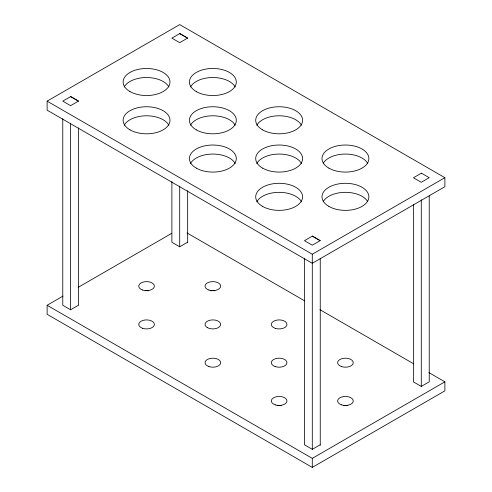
<?xml version="1.0" encoding="UTF-8"?>
<svg xmlns="http://www.w3.org/2000/svg" width="492" height="492" viewBox="0 0 492 492"><rect width="100%" height="100%" fill="white"/><g stroke="black" fill="none" stroke-linecap="round" stroke-linejoin="round"><path stroke-width="0.74" d="M47.121 101.149L179.709 24.6L444.879 177.692L444.879 186.726L312.291 263.275L47.121 110.177L47.121 101.149L312.291 254.241L444.879 177.692M428.926 372.61L444.879 381.823L444.879 390.851L312.291 467.4L47.121 314.308L47.121 305.274L63.031 296.086M78.283 287.285L171.751 233.319M62.767 118.627L62.767 305.274L70.59 309.788L78.412 305.274M171.886 181.597L171.886 242.273L179.709 246.793L187.532 242.273M304.468 258.171L304.468 444.817L312.291 449.337L320.114 444.817M413.452 204.469L413.452 381.897L421.275 386.411L429.233 381.823L429.233 195.945M47.121 305.274L312.291 458.366L444.879 381.823M179.709 33.634L187.532 38.148M70.59 96.629L78.412 101.149M312.291 236.172L320.114 240.693M187.015 232.95L304.646 300.864M319.935 309.689L413.643 363.785M421.275 199.77L421.275 386.411M320.249 258.251L320.249 445.34M312.291 254.241L312.291 449.337M312.291 458.366L312.291 467.4M187.661 190.656L187.661 242.796M179.709 186.111L179.709 246.793M78.548 127.908L78.548 305.028M70.59 123.148L70.59 309.788M256.793 125.251A23.438 13.53 0 0 1 279.148 115.786A23.438 13.53 0 0 1 301.504 125.251M323.41 162.963A23.438 13.53 0 0 1 345.95 154.064A23.438 13.53 0 0 1 367.795 163.522M256.793 163.522A23.438 13.53 0 0 1 279.148 154.058A23.438 13.53 0 0 1 301.504 163.522M124.205 86.979A23.438 13.53 0 0 1 146.561 77.508A23.438 13.53 0 0 1 168.916 86.979M256.793 201.8A23.438 13.53 0 0 1 279.148 192.329A23.438 13.53 0 0 1 301.504 201.8M124.205 125.251A23.438 13.53 0 0 1 146.561 115.786A23.438 13.53 0 0 1 168.916 125.251M190.496 125.251A23.438 13.53 0 0 1 212.852 115.786A23.438 13.53 0 0 1 235.207 125.251M323.41 201.24A23.438 13.53 0 0 1 345.439 192.329A23.438 13.53 0 0 1 367.462 201.24M190.496 86.979A23.438 13.53 0 0 1 212.852 77.508A23.438 13.53 0 0 1 235.207 86.979M190.496 163.522A23.438 13.53 0 0 1 212.852 154.058A23.438 13.53 0 0 1 235.207 163.522M210.834 290.815A7.81 4.508 0 0 1 214.875 290.815M145.201 290.729A7.81 4.508 0 0 1 148.584 290.815M343.416 405.636A7.81 4.508 0 0 1 347.463 405.636M277.125 405.636A7.81 4.508 0 0 1 281.166 405.636M70.725 96.555L62.767 101.149L70.59 105.663L78.548 101.069L70.725 96.555M179.838 33.554L171.886 38.148L179.709 42.663L187.661 38.075L179.838 33.554M312.426 236.098L304.468 240.693L312.291 245.207L320.249 240.613L312.426 236.098M421.41 173.178L413.452 177.772L421.275 182.286L429.233 177.692L421.41 173.178M196.283 129.851A23.438 13.53 0 0 0 235.496 123.787A23.438 13.53 0 0 0 206.788 107.213A23.438 13.53 0 0 0 196.283 129.851M328.865 206.4A23.438 13.53 0 0 0 368.077 200.33A23.438 13.53 0 0 0 339.369 183.762A23.438 13.53 0 0 0 328.865 206.4M262.574 206.4A23.438 13.53 0 0 0 301.787 200.33A23.438 13.53 0 0 0 273.078 183.762A23.438 13.53 0 0 0 262.574 206.4M262.574 129.851A23.438 13.53 0 0 0 301.787 123.787A23.438 13.53 0 0 0 273.078 107.213A23.438 13.53 0 0 0 262.574 129.851M328.865 168.123A23.438 13.53 0 0 0 368.077 162.059A23.438 13.53 0 0 0 339.369 145.484A23.438 13.53 0 0 0 328.865 168.123M262.574 168.123A23.438 13.53 0 0 0 301.787 162.059A23.438 13.53 0 0 0 273.078 145.484A23.438 13.53 0 0 0 262.574 168.123M129.986 129.851A23.438 13.53 0 0 0 169.199 123.787A23.438 13.53 0 0 0 140.497 107.213A23.438 13.53 0 0 0 129.986 129.851M129.986 91.58A23.438 13.53 0 0 0 169.199 85.51A23.438 13.53 0 0 0 140.497 68.941A23.438 13.53 0 0 0 129.986 91.58M196.283 168.123A23.438 13.53 0 0 0 235.496 162.059A23.438 13.53 0 0 0 206.788 145.484A23.438 13.53 0 0 0 196.283 168.123M196.283 91.58A23.438 13.53 0 0 0 235.496 85.51A23.438 13.53 0 0 0 206.788 68.941A23.438 13.53 0 0 0 196.283 91.58M275.237 404.861A7.81 4.508 0 0 0 286.959 400.955A7.81 4.508 0 0 0 275.237 397.05A7.81 4.508 0 0 0 275.237 404.861M275.237 328.318A7.81 4.508 0 0 0 286.959 324.413A7.81 4.508 0 0 0 275.237 320.507A7.81 4.508 0 0 0 275.237 328.318M208.946 290.046A7.81 4.508 0 0 0 220.668 286.135A7.81 4.508 0 0 0 208.946 282.23A7.81 4.508 0 0 0 208.946 290.046M275.237 366.589A7.81 4.508 0 0 0 286.959 362.684A7.81 4.508 0 0 0 275.237 358.779A7.81 4.508 0 0 0 275.237 366.589M208.946 366.589A7.81 4.508 0 0 0 220.668 362.684A7.81 4.508 0 0 0 208.946 358.779A7.81 4.508 0 0 0 208.946 366.589M142.655 290.046A7.81 4.508 0 0 0 154.377 286.135A7.81 4.508 0 0 0 142.655 282.23A7.81 4.508 0 0 0 142.655 290.046M207.329 327.598A7.81 4.508 0 0 0 220.398 325.581A7.81 4.508 0 0 0 210.834 320.052A7.81 4.508 0 0 0 207.329 327.598M341.534 404.861A7.81 4.508 0 0 0 353.25 400.955A7.81 4.508 0 0 0 341.534 397.05A7.81 4.508 0 0 0 341.534 404.861M142.655 328.318A7.81 4.508 0 0 0 154.377 324.413A7.81 4.508 0 0 0 142.655 320.507A7.81 4.508 0 0 0 142.655 328.318M341.534 366.589A7.81 4.508 0 0 0 353.25 362.684A7.81 4.508 0 0 0 341.534 358.779A7.81 4.508 0 0 0 341.534 366.589"/></g></svg>
